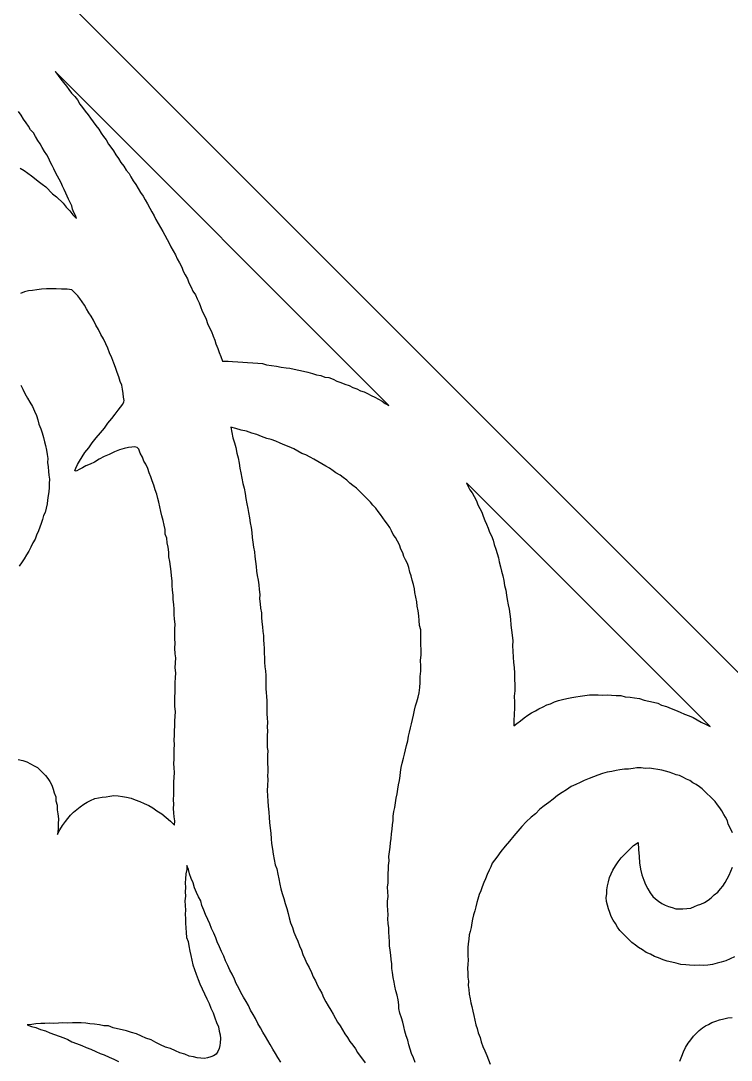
# Model space of a CAD drawing. Extents: x -535 to 535, y -535 to 535.
# Drawn here: x -231.8 to -170.2, y -330.7 to -240.6 of the extents above; entities that cross this region are included whole.
import ezdxf

# ---------------------------------------------------------------- set-up
doc = ezdxf.new("R2010")
doc.units = 0
doc.layers.add('LAYER_1', color=18, linetype='CONTINUOUS')
doc.layers.add('LAYER_2', color=150, linetype='CONTINUOUS')

msp = doc.modelspace()

# ---------------------------------------------------------------- linework, layer by layer
at = {"layer": 'LAYER_1'}
for points in [[(-213.835, -270.118), (-213.438, -270.137), (-212.969, -270.152), (-212.538, -270.205), (-212.141, -270.224), (-211.672, -270.239), (-211.241, -270.292), (-210.844, -270.311), (-210.488, -270.44), (-210.057, -270.493), (-209.626, -270.546), (-209.232, -270.637), (-208.801, -270.69), (-208.476, -270.712), (-208.083, -270.803), (-207.689, -270.894), (-207.296, -270.985), (-206.902, -271.076), (-206.509, -271.167), (-206.153, -271.296), (-205.794, -271.352), (-205.439, -271.481), (-205.08, -271.537), (-204.724, -271.666), (-204.406, -271.833), (-204.05, -271.961), (-203.695, -272.09), (-203.339, -272.219), (-203.021, -272.386), (-202.665, -272.514), (-202.348, -272.681), (-202.026, -272.775), (-201.743, -272.907), (-201.425, -273.074), (-201.107, -273.24), (-200.789, -273.407), (-200.472, -273.574), (-200.192, -273.778), (-199.874, -273.945), (-228.835, -244.984), (-228.566, -245.328), (-228.327, -245.643), (-228.088, -245.958), (-227.849, -246.272), (-227.644, -246.552), (-227.405, -246.867), (-227.128, -247.144), (-226.889, -247.458), (-226.688, -247.811), (-226.449, -248.126), (-226.21, -248.44), (-225.971, -248.755), (-225.766, -249.035), (-225.527, -249.35), (-225.288, -249.664), (-225.049, -249.979), (-224.848, -250.332), (-224.644, -250.612), (-224.405, -250.926), (-224.203, -251.279), (-223.999, -251.559), (-223.76, -251.874), (-223.559, -252.226), (-223.32, -252.541), (-223.119, -252.893), (-222.88, -253.208), (-222.678, -253.56), (-222.401, -253.837), (-222.269, -254.12), (-222.068, -254.473), (-221.829, -254.788), (-221.628, -255.14), (-221.427, -255.493), (-221.188, -255.807), (-221.021, -256.125), (-220.82, -256.478), (-220.619, -256.83), (-220.452, -257.148), (-220.251, -257.5), (-220.084, -257.818), (-219.883, -258.171), (-219.682, -258.523), (-219.481, -258.876), (-219.314, -259.194), (-219.113, -259.546), (-218.946, -259.864), (-218.78, -260.182), (-218.578, -260.534), (-218.377, -260.887), (-218.248, -261.243), (-218.047, -261.595), (-217.846, -261.948), (-217.717, -262.303), (-217.551, -262.621), (-217.349, -262.974), (-217.221, -263.329), (-217.019, -263.682), (-216.891, -264.038), (-216.652, -264.352), (-216.523, -264.708), (-216.322, -265.06), (-216.227, -265.382), (-216.064, -265.772), (-215.897, -266.09), (-215.734, -266.48), (-215.605, -266.836), (-215.442, -267.226), (-215.275, -267.544), (-215.112, -267.934), (-214.983, -268.29), (-214.889, -268.611), (-214.725, -269.001), (-214.597, -269.357), (-214.468, -269.713), (-214.304, -270.103)], [(-188.773, -301.534), (-188.474, -301.304), (-188.137, -301.036), (-187.837, -300.806), (-187.503, -300.61), (-187.169, -300.415), (-186.873, -300.257), (-186.505, -300.096), (-186.171, -299.901), (-185.878, -299.815), (-185.509, -299.655), (-185.179, -299.531), (-184.813, -299.443), (-184.448, -299.354), (-184.01, -299.263), (-183.683, -299.212), (-183.283, -299.158), (-182.883, -299.104), (-182.483, -299.05), (-182.121, -299.034), (-181.724, -299.053), (-181.327, -299.071), (-180.965, -299.055), (-180.568, -299.074), (-180.172, -299.093), (-179.775, -299.111), (-179.381, -299.202), (-178.95, -299.255), (-178.591, -299.312), (-178.16, -299.365), (-177.732, -299.49), (-177.338, -299.581), (-176.945, -299.672), (-176.551, -299.763), (-176.233, -299.93), (-175.805, -300.055), (-175.415, -300.219), (-175.024, -300.382), (-174.634, -300.546), (-174.244, -300.709), (-173.854, -300.872), (-173.498, -301.001), (-173.145, -301.202), (-172.793, -301.404), (-172.368, -301.602), (-172.018, -301.801), (-193.161, -280.659), (-192.993, -280.976), (-192.861, -281.259), (-192.657, -281.539), (-192.49, -281.857), (-192.289, -282.21), (-192.16, -282.566), (-191.994, -282.883), (-191.827, -283.201), (-191.698, -283.557), (-191.57, -283.913), (-191.403, -284.231), (-191.274, -284.586), (-191.145, -284.942), (-190.979, -285.26), (-190.85, -285.616), (-190.759, -286.009), (-190.596, -286.399), (-190.505, -286.793), (-190.376, -287.149), (-190.319, -287.508), (-190.194, -287.936), (-190.103, -288.329), (-190.012, -288.723), (-189.921, -289.116), (-189.868, -289.548), (-189.742, -289.976), (-189.689, -290.407), (-189.633, -290.766), (-189.545, -291.232), (-189.454, -291.625), (-189.401, -292.057), (-189.348, -292.488), (-189.298, -292.992), (-189.245, -293.423), (-189.191, -293.855), (-189.142, -294.358), (-189.161, -294.793), (-189.145, -295.262), (-189.096, -295.766), (-189.08, -296.235), (-189.027, -296.666), (-188.977, -297.17), (-189, -297.677), (-188.95, -298.181), (-188.972, -298.688), (-189.029, -299.16), (-188.979, -299.664), (-189.002, -300.171), (-189.027, -300.75), (-189.05, -301.257), (-189.035, -301.726)]]:
    msp.add_lwpolyline(points, close=True, dxfattribs=at)
for points in [[(-231.874, -253.366), (-231.521, -253.567), (-231.207, -253.806), (-230.892, -254.045), (-230.612, -254.249), (-230.297, -254.488), (-229.948, -254.762), (-229.633, -255.001), (-229.045, -255.589), (-228.696, -255.863), (-228.142, -256.417), (-227.868, -256.766), (-227.557, -257.078), (-227.283, -257.427), (-226.972, -257.738), (-227.069, -257.49), (-227.201, -257.206), (-227.333, -256.923), (-227.393, -256.637), (-227.525, -256.353), (-227.657, -256.07), (-227.789, -255.787), (-227.886, -255.538), (-228.053, -255.22), (-228.185, -254.937), (-228.317, -254.654), (-228.483, -254.336), (-228.615, -254.052), (-228.782, -253.735), (-228.949, -253.417), (-229.081, -253.133), (-229.247, -252.816), (-229.379, -252.532), (-229.546, -252.214), (-229.75, -251.934), (-229.951, -251.582), (-230.118, -251.264), (-230.322, -250.984), (-230.524, -250.631), (-230.69, -250.314), (-230.967, -250.037), (-231.134, -249.719), (-231.338, -249.439), (-231.577, -249.124), (-231.778, -248.772), (-232.017, -248.457)], [(-232.028, -304.645), (-231.634, -304.736), (-231.278, -304.865), (-230.961, -305.031), (-230.643, -305.198), (-230.359, -305.33), (-229.667, -306.022), (-229.463, -306.302), (-229.293, -306.548), (-229.126, -306.866), (-228.998, -307.221), (-228.903, -307.542), (-228.775, -307.898), (-228.753, -308.222), (-228.662, -308.616), (-228.643, -309.013), (-228.587, -309.372), (-228.534, -309.803), (-228.553, -310.237), (-228.572, -310.672), (-228.629, -311.144), (-228.431, -310.738), (-228.197, -310.366), (-227.929, -310.029), (-227.737, -309.768), (-227.507, -309.468), (-227.242, -309.203), (-226.943, -308.973), (-226.644, -308.743), (-226.344, -308.513), (-226.048, -308.355), (-225.752, -308.198), (-225.383, -308.037), (-225.056, -307.986), (-224.763, -307.901), (-224.401, -307.885), (-224.073, -307.834), (-223.746, -307.783), (-223.349, -307.802), (-222.99, -307.858), (-222.631, -307.915), (-222.238, -308.006), (-221.882, -308.135), (-221.492, -308.298), (-221.101, -308.461), (-220.711, -308.625), (-220.359, -308.826), (-220.009, -309.1), (-219.588, -309.37), (-219.204, -309.678), (-218.82, -309.986), (-218.474, -310.333), (-218.458, -309.97), (-218.514, -309.611), (-218.536, -309.287), (-218.554, -308.89), (-218.538, -308.528), (-218.557, -308.132), (-218.538, -307.697), (-218.522, -307.335), (-218.54, -306.938), (-218.524, -306.576), (-218.508, -306.214), (-218.489, -305.779), (-218.507, -305.383), (-218.526, -304.986), (-218.51, -304.624), (-218.491, -304.189), (-218.509, -303.793), (-218.49, -303.358), (-218.508, -302.961), (-218.489, -302.527), (-218.473, -302.165), (-218.454, -301.73), (-218.435, -301.295), (-218.418, -300.933), (-218.399, -300.499), (-218.452, -300.067), (-218.433, -299.633), (-218.452, -299.236), (-218.432, -298.802), (-218.413, -298.367), (-218.432, -297.97), (-218.378, -297.57), (-218.358, -297.136), (-218.412, -296.704), (-218.392, -296.27), (-218.373, -295.835), (-218.429, -295.476), (-218.445, -295.007), (-218.425, -294.573), (-218.444, -294.176), (-218.459, -293.707), (-218.443, -293.345), (-218.424, -292.91), (-218.477, -292.479), (-218.496, -292.082), (-218.511, -291.613), (-218.53, -291.216), (-218.583, -290.785), (-218.601, -290.388), (-218.654, -289.957), (-218.673, -289.56), (-218.692, -289.163), (-218.745, -288.732), (-218.763, -288.335), (-218.816, -287.904), (-218.87, -287.473), (-218.961, -287.079), (-218.979, -286.682), (-219.032, -286.251), (-219.123, -285.858), (-219.142, -285.461), (-219.271, -285.105), (-219.289, -284.708), (-219.38, -284.315), (-219.471, -283.921), (-219.562, -283.528), (-219.653, -283.134), (-219.744, -282.741), (-219.835, -282.347), (-219.929, -282.026), (-220.02, -281.633), (-220.149, -281.277), (-220.274, -280.849), (-220.403, -280.493), (-220.532, -280.137), (-220.661, -279.782), (-220.79, -279.426), (-220.953, -279.036), (-221.123, -278.79), (-221.252, -278.435), (-221.453, -278.082), (-221.582, -277.726), (-221.72, -277.588), (-221.934, -277.525), (-222.189, -277.573), (-222.479, -277.585), (-222.844, -277.674), (-223.247, -277.8), (-223.688, -277.964), (-224.133, -278.201), (-224.574, -278.365), (-225.018, -278.602), (-225.427, -278.873), (-225.796, -279.034), (-226.164, -279.195), (-226.461, -279.352), (-226.757, -279.51), (-226.943, -279.627), (-227.087, -279.633), (-227.122, -279.598), (-227.04, -279.378), (-226.882, -279.082), (-226.725, -278.786), (-226.491, -278.414), (-226.258, -278.042), (-225.914, -277.629), (-225.605, -277.182), (-225.262, -276.769), (-224.88, -276.319), (-224.537, -275.906), (-224.266, -275.496), (-223.922, -275.083), (-223.616, -274.708), (-223.348, -274.371), (-223.156, -274.11), (-222.964, -273.848), (-222.882, -273.628), (-222.841, -273.518), (-222.9, -273.231), (-222.922, -272.907), (-222.978, -272.548), (-223.035, -272.189), (-223.201, -271.871), (-223.292, -271.477), (-223.456, -271.087), (-223.581, -270.659), (-223.745, -270.269), (-223.905, -269.806), (-224.103, -269.381), (-224.266, -268.991), (-224.43, -268.6), (-224.628, -268.176), (-224.863, -267.788), (-225.061, -267.364), (-225.297, -266.976), (-225.495, -266.552), (-225.696, -266.199), (-225.901, -265.919), (-226.102, -265.567), (-226.269, -265.249), (-226.473, -264.969), (-226.678, -264.688), (-226.847, -264.443), (-227.366, -263.924), (-227.798, -263.871), (-228.267, -263.855), (-228.736, -263.84), (-229.133, -263.822), (-229.567, -263.841), (-230.002, -263.86), (-230.402, -263.914), (-230.802, -263.968), (-231.129, -264.019), (-231.495, -264.107), (-231.825, -264.23)], [(-231.817, -272.181), (-231.615, -272.533), (-231.452, -272.924), (-231.216, -273.311), (-231.015, -273.663), (-230.779, -274.05), (-230.616, -274.441), (-230.452, -274.831), (-230.324, -275.187), (-230.233, -275.58), (-230.069, -275.97), (-229.94, -276.326), (-229.849, -276.72), (-229.758, -277.113), (-229.664, -277.434), (-229.573, -277.828), (-229.517, -278.187), (-229.461, -278.546), (-229.477, -278.908), (-229.42, -279.267), (-229.402, -279.663), (-229.38, -279.988), (-229.324, -280.347), (-229.34, -280.709), (-229.356, -281.071), (-229.372, -281.433), (-229.422, -281.76), (-229.476, -282.16), (-229.527, -282.488), (-229.616, -282.853), (-229.704, -283.219), (-229.824, -283.477), (-229.912, -283.842), (-230.035, -284.173), (-230.159, -284.504), (-230.282, -284.834), (-230.443, -285.203), (-230.566, -285.534), (-230.761, -285.868), (-230.922, -286.236), (-231.118, -286.57), (-231.313, -286.904), (-231.509, -287.238), (-231.701, -287.5), (-231.934, -287.871)], [(-197.593, -330.911), (-197.757, -330.52), (-197.92, -330.13), (-198.049, -329.774), (-198.14, -329.381), (-198.231, -328.987), (-198.394, -328.597), (-198.485, -328.203), (-198.576, -327.81), (-198.667, -327.416), (-198.796, -327.061), (-198.922, -326.633), (-199.012, -326.239), (-199.034, -325.915), (-199.087, -325.483), (-199.178, -325.09), (-199.269, -324.696), (-199.36, -324.303), (-199.417, -323.944), (-199.508, -323.55), (-199.561, -323.119), (-199.617, -322.76), (-199.636, -322.363), (-199.692, -322.004), (-199.711, -321.608), (-199.764, -321.176), (-199.82, -320.817), (-199.839, -320.421), (-199.857, -320.024), (-199.876, -319.627), (-199.894, -319.231), (-199.951, -318.872), (-199.969, -318.475), (-199.953, -318.113), (-199.972, -317.716), (-199.99, -317.319), (-200.009, -316.923), (-199.955, -316.523), (-199.973, -316.126), (-199.992, -315.729), (-199.938, -315.329), (-199.957, -314.932), (-199.941, -314.57), (-199.921, -314.136), (-199.909, -313.846), (-199.855, -313.446), (-199.873, -313.049), (-199.819, -312.649), (-199.765, -312.25), (-199.749, -311.887), (-199.695, -311.487), (-199.642, -311.088), (-199.588, -310.688), (-199.572, -310.325), (-199.518, -309.926), (-199.502, -309.563), (-199.448, -309.163), (-199.359, -308.798), (-199.305, -308.398), (-199.252, -307.998), (-199.163, -307.633), (-199.109, -307.233), (-199.055, -306.833), (-198.967, -306.468), (-198.913, -306.068), (-198.862, -305.74), (-198.808, -305.34), (-198.72, -304.975), (-198.628, -304.537), (-198.54, -304.172), (-198.451, -303.806), (-198.363, -303.441), (-198.237, -303.038), (-198.183, -302.638), (-198.094, -302.273), (-198.006, -301.907), (-197.917, -301.542), (-197.829, -301.177), (-197.74, -300.811), (-197.649, -300.374), (-197.56, -300.008), (-197.472, -299.643), (-197.345, -299.24), (-197.257, -298.874), (-197.2, -298.402), (-197.18, -297.968), (-197.158, -297.461), (-197.101, -296.988), (-197.116, -296.519), (-197.131, -296.05), (-197.074, -295.577), (-197.09, -295.108), (-197.108, -294.712), (-197.124, -294.242), (-197.104, -293.808), (-197.123, -293.411), (-197.214, -293.018), (-197.267, -292.586), (-197.286, -292.19), (-197.339, -291.758), (-197.43, -291.365), (-197.448, -290.968), (-197.539, -290.574), (-197.63, -290.181), (-197.652, -289.857), (-197.743, -289.463), (-197.872, -289.107), (-197.963, -288.714), (-198.057, -288.393), (-198.148, -287.999), (-198.277, -287.644), (-198.443, -287.326), (-198.575, -287.042), (-198.669, -286.721), (-198.836, -286.403), (-198.965, -286.048), (-199.131, -285.73), (-199.298, -285.412), (-199.502, -285.132), (-199.669, -284.814), (-199.801, -284.531), (-200.005, -284.251), (-200.21, -283.971), (-200.414, -283.691), (-200.619, -283.41), (-200.823, -283.13), (-201.028, -282.85), (-201.27, -282.608), (-201.474, -282.328), (-202.686, -281.117), (-203, -280.878), (-203.28, -280.673), (-203.522, -280.431), (-203.837, -280.192), (-204.117, -279.988), (-204.47, -279.786), (-204.715, -279.617), (-205.03, -279.378), (-205.348, -279.211), (-205.7, -279.01), (-206.053, -278.809), (-206.405, -278.607), (-206.723, -278.441), (-207.076, -278.24), (-207.431, -278.111), (-207.784, -277.91), (-208.136, -277.708), (-208.527, -277.545), (-208.917, -277.382), (-209.307, -277.218), (-209.697, -277.055), (-210.088, -276.891), (-210.481, -276.8), (-210.944, -276.64), (-211.334, -276.477), (-211.762, -276.351), (-212.225, -276.191), (-212.691, -276.103), (-213.154, -275.943), (-213.582, -275.817), (-213.494, -276.283), (-213.406, -276.749), (-213.281, -277.177), (-213.155, -277.606), (-213.068, -278.072), (-212.942, -278.5), (-212.854, -278.966), (-212.801, -279.397), (-212.71, -279.79), (-212.622, -280.256), (-212.535, -280.722), (-212.444, -281.116), (-212.356, -281.582), (-212.303, -282.013), (-212.215, -282.479), (-212.124, -282.873), (-212.068, -283.232), (-211.98, -283.698), (-211.927, -284.129), (-211.836, -284.522), (-211.783, -284.954), (-211.729, -285.385), (-211.676, -285.816), (-211.623, -286.248), (-211.532, -286.641), (-211.514, -287.038), (-211.46, -287.469), (-211.407, -287.901), (-211.354, -288.332), (-211.298, -288.691), (-211.207, -289.084), (-211.154, -289.516), (-211.135, -289.912), (-211.082, -290.344), (-211.098, -290.706), (-211.045, -291.137), (-211.026, -291.534), (-210.935, -291.928), (-210.917, -292.324), (-210.898, -292.721), (-210.845, -293.152), (-210.827, -293.549), (-210.77, -293.908), (-210.752, -294.305), (-210.73, -294.629), (-210.711, -295.026), (-210.693, -295.422), (-210.674, -295.819), (-210.656, -296.216), (-210.637, -296.613), (-210.581, -296.972), (-210.562, -297.368), (-210.544, -297.765), (-210.56, -298.127), (-210.541, -298.524), (-210.519, -298.848), (-210.498, -299.173), (-210.479, -299.569), (-210.461, -299.966), (-210.477, -300.328), (-210.458, -300.725), (-210.436, -301.049), (-210.418, -301.446), (-210.434, -301.808), (-210.415, -302.205), (-210.431, -302.567), (-210.444, -302.857), (-210.426, -303.253), (-210.442, -303.615), (-210.382, -303.902), (-210.398, -304.264), (-210.414, -304.626), (-210.396, -305.023), (-210.374, -305.347), (-210.39, -305.709), (-210.406, -306.071), (-210.384, -306.396), (-210.407, -306.903), (-210.426, -307.337), (-210.411, -307.806), (-210.395, -308.276), (-210.342, -308.707), (-210.292, -309.211), (-210.277, -309.68), (-210.224, -310.111), (-210.174, -310.615), (-210.121, -311.046), (-210.105, -311.515), (-210.052, -311.947), (-209.965, -312.413), (-209.911, -312.844), (-209.824, -313.31), (-209.736, -313.776), (-209.607, -314.132), (-209.519, -314.598), (-209.428, -314.991), (-209.341, -315.457), (-209.25, -315.851), (-209.124, -316.279), (-208.998, -316.707), (-208.873, -317.135), (-208.747, -317.563), (-208.622, -317.991), (-208.531, -318.385), (-208.405, -318.813), (-208.242, -319.203), (-208.116, -319.631), (-207.953, -320.022), (-207.789, -320.412), (-207.626, -320.802), (-207.463, -321.193), (-207.334, -321.548), (-207.17, -321.939), (-207.007, -322.329), (-206.806, -322.681), (-206.608, -323.106), (-206.444, -323.497), (-206.243, -323.849), (-206.08, -324.239), (-205.913, -324.557), (-205.712, -324.91), (-205.549, -325.3), (-205.347, -325.653), (-205.146, -326.005), (-204.91, -326.392), (-204.709, -326.745), (-204.508, -327.097), (-204.341, -327.415), (-204.102, -327.73), (-203.901, -328.082), (-203.7, -328.435), (-203.461, -328.749), (-203.26, -329.102), (-203.021, -329.416), (-202.782, -329.731), (-202.615, -330.049), (-202.376, -330.364), (-202.171, -330.644), (-201.932, -330.958)], [(-170.086, -311.01), (-170.284, -310.585), (-170.451, -310.267), (-170.51, -309.981), (-170.677, -309.663), (-170.847, -309.417), (-171.013, -309.099), (-171.183, -308.854), (-171.388, -308.574), (-171.592, -308.294), (-172.7, -307.186), (-172.945, -307.017), (-173.225, -306.812), (-173.508, -306.68), (-173.788, -306.476), (-174.072, -306.344), (-174.39, -306.177), (-174.673, -306.045), (-174.959, -305.986), (-175.243, -305.854), (-175.564, -305.759), (-175.885, -305.665), (-176.206, -305.571), (-176.565, -305.515), (-176.924, -305.458), (-177.283, -305.402), (-177.645, -305.418), (-178.004, -305.362), (-178.366, -305.378), (-178.693, -305.428), (-179.093, -305.482), (-179.455, -305.498), (-179.855, -305.552), (-180.183, -305.603), (-180.548, -305.691), (-180.948, -305.745), (-181.351, -305.871), (-181.754, -305.998), (-182.123, -306.159), (-182.526, -306.285), (-182.932, -306.484), (-183.301, -306.645), (-183.67, -306.806), (-184.076, -307.004), (-184.486, -307.275), (-184.857, -307.509), (-185.267, -307.78), (-185.642, -308.086), (-186.017, -308.391), (-186.426, -308.663), (-186.801, -308.968), (-187.18, -309.347), (-187.555, -309.652), (-187.971, -310.068), (-188.349, -310.446), (-188.692, -310.859), (-189.036, -311.272), (-189.417, -311.723), (-189.799, -312.173), (-190.18, -312.624), (-190.527, -313.109), (-190.911, -313.632), (-191.035, -313.963), (-191.192, -314.259), (-191.353, -314.628), (-191.514, -314.996), (-191.637, -315.327), (-191.798, -315.695), (-191.921, -316.026), (-192.044, -316.357), (-192.171, -316.76), (-192.256, -317.053), (-192.344, -317.418), (-192.433, -317.784), (-192.556, -318.114), (-192.644, -318.48), (-192.695, -318.807), (-192.749, -319.207), (-192.837, -319.572), (-192.923, -319.865), (-192.939, -320.228), (-192.993, -320.627), (-193.043, -320.955), (-193.022, -321.279), (-193.038, -321.641), (-193.019, -322.038), (-193.035, -322.4), (-193.051, -322.762), (-193.033, -323.159), (-193.049, -323.521), (-192.992, -323.88), (-193.008, -324.242), (-192.952, -324.601), (-192.933, -324.998), (-192.843, -325.391), (-192.786, -325.75), (-192.692, -326.071), (-192.601, -326.465), (-192.51, -326.858), (-192.419, -327.252), (-192.328, -327.646), (-192.234, -327.967), (-192.143, -328.36), (-191.98, -328.75), (-191.889, -329.144), (-191.725, -329.534), (-191.562, -329.925), (-191.398, -330.315), (-191.235, -330.705), (-191.106, -331.061)], [(-169.913, -321.772), (-170.282, -321.933), (-170.65, -322.094), (-171.053, -322.22), (-171.419, -322.309), (-171.822, -322.435), (-172.222, -322.489), (-172.584, -322.505), (-172.981, -322.487), (-173.415, -322.506), (-173.812, -322.487), (-174.136, -322.466), (-174.567, -322.412), (-174.961, -322.321), (-175.355, -322.231), (-175.748, -322.14), (-176.104, -322.011), (-176.494, -321.847), (-176.85, -321.719), (-177.202, -321.517), (-177.558, -321.389), (-177.873, -321.15), (-178.225, -320.948), (-178.505, -320.744), (-178.82, -320.505), (-179.858, -319.467), (-180.062, -319.187), (-180.229, -318.869), (-180.433, -318.589), (-180.6, -318.271), (-180.729, -317.915), (-180.823, -317.594), (-180.917, -317.273), (-181.011, -316.952), (-181.033, -316.627), (-180.983, -316.3), (-180.966, -315.938), (-180.916, -315.61), (-180.827, -315.245), (-180.739, -314.88), (-180.616, -314.549), (-180.458, -314.253), (-180.225, -313.881), (-179.991, -313.509), (-179.723, -313.172), (-179.383, -312.832), (-179.043, -312.491), (-178.664, -312.113), (-178.255, -311.842), (-178.246, -312.456), (-178.165, -313.067), (-178.153, -313.608), (-178.068, -314.147), (-177.946, -314.647), (-177.785, -315.11), (-177.622, -315.5), (-177.421, -315.853), (-177.22, -316.205), (-176.981, -316.52), (-176.773, -316.728), (-176.493, -316.932), (-176.213, -317.137), (-175.93, -317.269), (-175.646, -317.401), (-175.325, -317.495), (-175.004, -317.589), (-174.68, -317.611), (-174.39, -317.598), (-174.028, -317.582), (-173.7, -317.531), (-173.37, -317.408), (-173.111, -317.288), (-172.818, -317.203), (-172.522, -317.045), (-172.188, -316.85), (-171.927, -316.657), (-171.662, -316.393), (-171.363, -316.162), (-171.133, -315.863), (-170.906, -315.636), (-170.71, -315.302), (-170.553, -315.006), (-170.357, -314.672), (-170.234, -314.341), (-170.073, -313.973)], [(-209.266, -330.886), (-209.502, -330.499), (-209.703, -330.147), (-209.939, -329.759), (-210.175, -329.372), (-210.376, -329.02), (-210.577, -328.667), (-210.813, -328.28), (-211.014, -327.928), (-211.25, -327.541), (-211.448, -327.116), (-211.649, -326.763), (-211.885, -326.376), (-212.048, -325.986), (-212.249, -325.633), (-212.485, -325.246), (-212.721, -324.859), (-212.885, -324.469), (-213.12, -324.082), (-213.284, -323.691), (-213.482, -323.267), (-213.683, -322.914), (-213.846, -322.524), (-214.044, -322.099), (-214.208, -321.709), (-214.406, -321.284), (-214.569, -320.893), (-214.767, -320.468), (-214.896, -320.113), (-215.059, -319.722), (-215.257, -319.297), (-215.421, -318.907), (-215.584, -318.517), (-215.782, -318.092), (-215.946, -317.702), (-216.109, -317.311), (-216.2, -316.918), (-216.401, -316.565), (-216.565, -316.175), (-216.728, -315.785), (-216.854, -315.357), (-217.017, -314.966), (-217.18, -314.576), (-217.271, -314.182), (-217.4, -313.827), (-217.416, -314.189), (-217.505, -314.554), (-217.524, -314.989), (-217.54, -315.351), (-217.521, -315.748), (-217.537, -316.11), (-217.519, -316.506), (-217.573, -316.906), (-217.554, -317.303), (-217.536, -317.7), (-217.552, -318.062), (-217.533, -318.459), (-217.515, -318.855), (-217.496, -319.252), (-217.478, -319.649), (-217.424, -320.08), (-217.296, -320.436), (-217.239, -320.795), (-217.151, -321.261), (-217.061, -321.654), (-216.97, -322.048), (-216.879, -322.441), (-216.753, -322.87), (-216.59, -323.26), (-216.429, -323.723), (-216.266, -324.113), (-216.068, -324.538), (-215.87, -324.963), (-215.672, -325.388), (-215.474, -325.813), (-215.311, -326.203), (-215.113, -326.628), (-214.987, -327.056), (-214.824, -327.446), (-214.66, -327.836), (-214.604, -328.195), (-214.51, -328.517), (-214.488, -328.841), (-214.504, -329.203), (-214.551, -329.458), (-214.599, -329.713), (-214.719, -329.971), (-214.873, -330.195), (-215.097, -330.35), (-215.317, -330.432), (-215.61, -330.517), (-215.865, -330.564), (-216.19, -330.543), (-216.514, -330.521), (-216.835, -330.427), (-217.194, -330.37), (-217.584, -330.207), (-218.013, -330.081), (-218.403, -329.918), (-218.828, -329.72), (-219.256, -329.594), (-219.681, -329.396), (-220.106, -329.198), (-220.493, -328.963), (-220.956, -328.802), (-221.346, -328.639), (-221.771, -328.441), (-222.199, -328.315), (-222.627, -328.19), (-223.021, -328.099), (-223.414, -328.008), (-223.808, -327.917), (-224.198, -327.754), (-224.595, -327.735), (-224.988, -327.644), (-225.419, -327.591), (-225.816, -327.572), (-226.175, -327.516), (-226.572, -327.497), (-226.969, -327.479), (-227.331, -327.495), (-227.765, -327.514), (-228.162, -327.496), (-228.524, -327.512), (-228.959, -327.531), (-229.283, -327.509), (-229.718, -327.528), (-230.08, -327.545), (-230.514, -327.564), (-230.842, -327.614), (-231.242, -327.668), (-230.886, -327.797), (-230.492, -327.888), (-230.102, -328.052), (-229.674, -328.177), (-229.284, -328.34), (-228.893, -328.504), (-228.465, -328.629), (-228.075, -328.793), (-227.719, -328.922), (-227.367, -329.123), (-226.976, -329.286), (-226.514, -329.446), (-226.123, -329.61), (-225.733, -329.773), (-225.308, -329.971), (-224.918, -330.135), (-224.562, -330.263), (-224.137, -330.461), (-223.747, -330.625), (-223.322, -330.823)], [(-174.65, -330.801), (-174.486, -330.36), (-174.325, -329.991), (-174.164, -329.623), (-173.931, -329.251), (-173.701, -328.952), (-173.471, -328.652), (-173.206, -328.388), (-172.979, -328.161), (-172.68, -327.931), (-172.418, -327.738), (-172.16, -327.618), (-171.864, -327.461), (-171.533, -327.338), (-171.202, -327.215), (-170.837, -327.126), (-170.472, -327.038), (-170.11, -327.022)]]:
    msp.add_lwpolyline(points, dxfattribs=at)
at = {"layer": 'LAYER_2'}
msp.add_lwpolyline([(-330, 136.69), (-330, -136.69), (-136.69, -330), (136.69, -330), (330, -136.69), (330, 136.69), (136.69, 330), (-136.69, 330)], close=True, dxfattribs=at)

doc.saveas('drawing.dxf')
